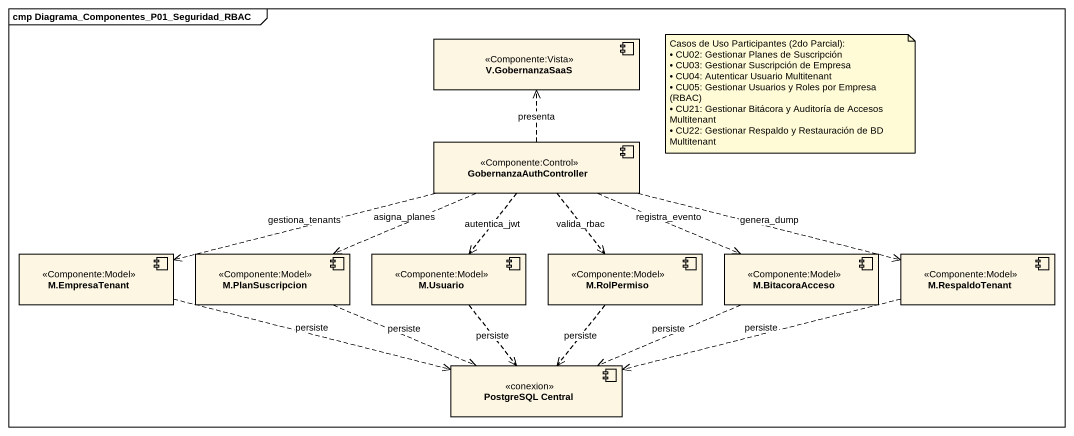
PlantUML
@startuml
mainframe cmp Diagrama_Componentes_P01_Seguridad_RBAC
component "V.GobernanzaSaaS" as V_GobernanzaSaaS <<Componente:Vista>>
component GobernanzaAuthController <<Componente:Control>>
component "M.EmpresaTenant" as M_EmpresaTenant <<Componente:Model>>
component "M.PlanSuscripcion" as M_PlanSuscripcion <<Componente:Model>>
component "M.Usuario" as M_Usuario <<Componente:Model>>
component "M.RolPermiso" as M_RolPermiso <<Componente:Model>>
component "M.BitacoraAcceso" as M_BitacoraAcceso <<Componente:Model>>
component "M.RespaldoTenant" as M_RespaldoTenant <<Componente:Model>>
component "PostgreSQL Central" as PostgreSQL_Central <<conexion>>
GobernanzaAuthController .up.> V_GobernanzaSaaS : presenta
GobernanzaAuthController .left.> M_EmpresaTenant : gestiona_tenants
GobernanzaAuthController .left.> M_PlanSuscripcion : asigna_planes
GobernanzaAuthController ..> M_Usuario : autentica_jwt
GobernanzaAuthController ..> M_RolPermiso : valida_rbac
GobernanzaAuthController .right.> M_BitacoraAcceso : registra_evento
GobernanzaAuthController .right.> M_RespaldoTenant : genera_dump
M_EmpresaTenant .right.> PostgreSQL_Central : persiste
M_PlanSuscripcion .right.> PostgreSQL_Central : persiste
M_Usuario ..> PostgreSQL_Central : persiste
M_RolPermiso ..> PostgreSQL_Central : persiste
M_BitacoraAcceso .left.> PostgreSQL_Central : persiste
M_RespaldoTenant .left.> PostgreSQL_Central : persiste
note as N1
  Casos de Uso Participantes (2do Parcial):
  • CU02: Gestionar Planes de Suscripción
  • CU03: Gestionar Suscripción de Empresa
  • CU04: Autenticar Usuario Multitenant
  • CU05: Gestionar Usuarios y Roles por Empresa (RBAC)
  • CU21: Gestionar Bitácora y Auditoría de Accesos Multitenant
  • CU22: Gestionar Respaldo y Restauración de BD Multitenant
end note
@enduml
